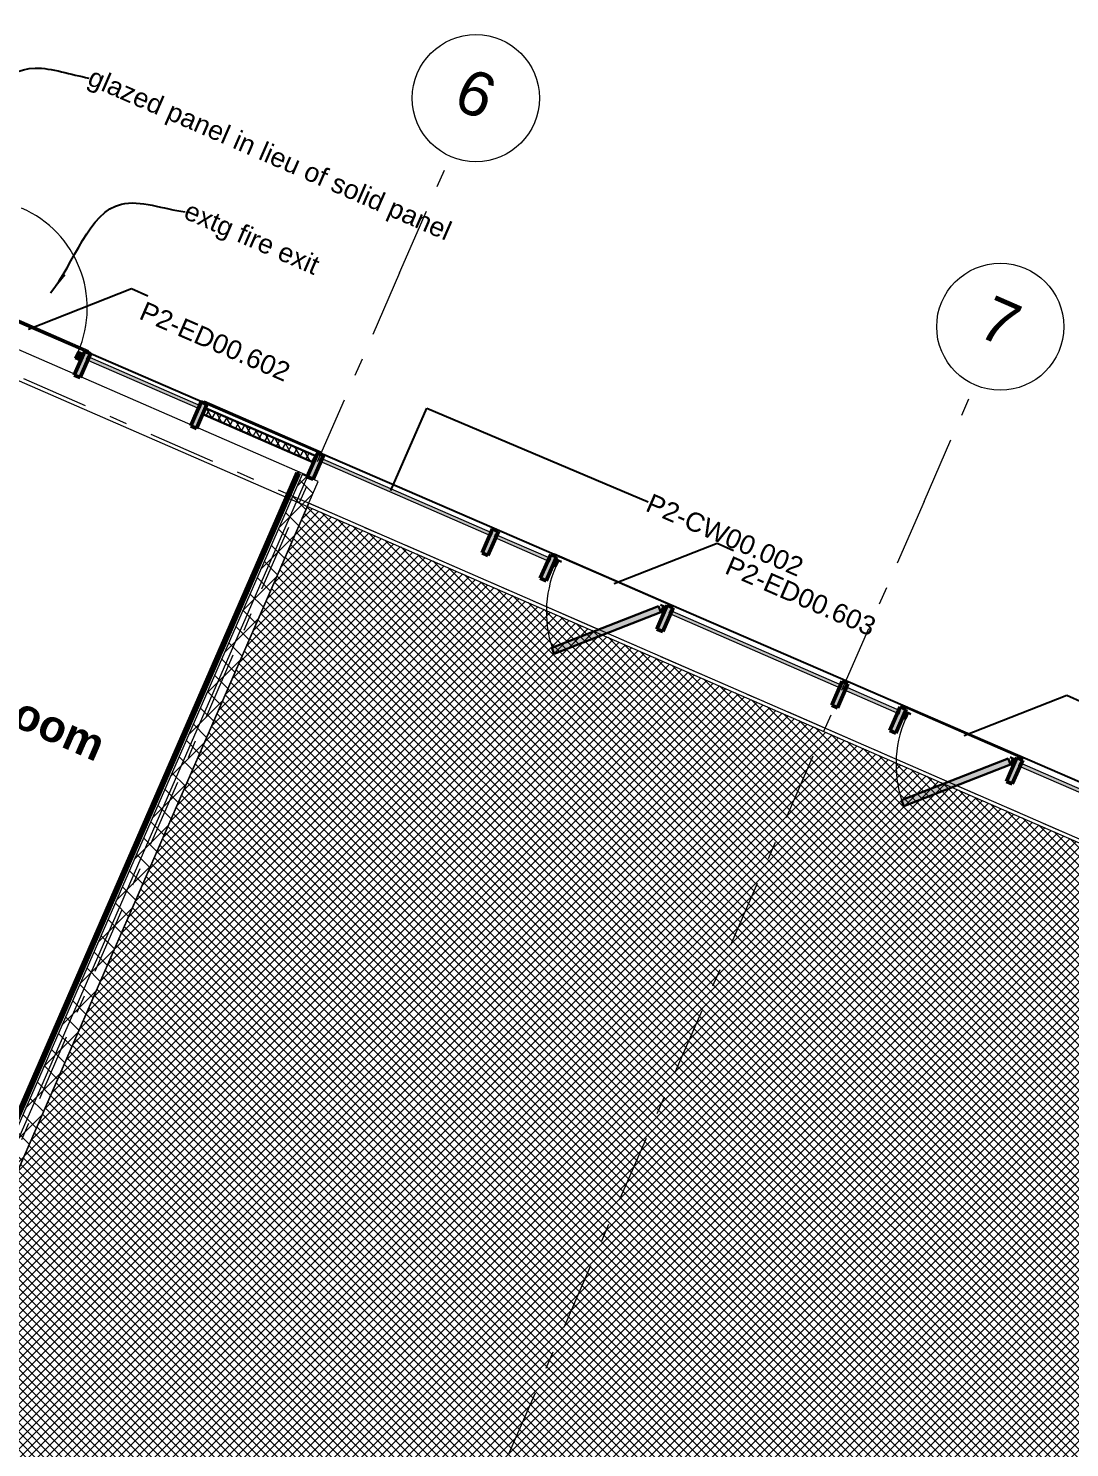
# Model space of a CAD drawing. Header units: millimetres. Extents: x -99530 to 1067232, y -97212 to 137997.
# Drawn here: x 1007882 to 1016073, y 3799 to 14967 of the extents above; entities that cross this region are included whole.
import ezdxf
from ezdxf.enums import TextEntityAlignment as Align

# ---------------------------------------------------------------- set-up
doc = ezdxf.new("R2010")
doc.units = ezdxf.units.MM
doc.header["$MEASUREMENT"] = 0
doc.linetypes.add('Double Dashed', pattern=[1093.611073, 529.166651, -211.666656, 141.111112, -211.666656])
for name, color, linetype in [('A-15-MG_Structural_Grid', 7, 'Continuous'), ('A-20-M_Floor_Slab', 7, 'Continuous'), ('A-25-M_Curtain_Wall', 7, 'Continuous'), ('A-25-M_Wall_Ext', 7, 'Continuous'), ('A-25-M_Wall_Int', 7, 'Continuous'), ('ArchiCAD Door Markers', 7, 'Continuous'), ('ArchiCAD Doors', 7, 'Continuous'), ('New_A-05-M_Gross_Int_Siemens', 7, 'Continuous'), ('New_A-25-M_Wall_Int', 7, 'Continuous')]:
    doc.layers.add(name, color=color, linetype=linetype)
for name, color, linetype, lineweight, true_color in [('A-15-MG_Structural_Grid_Pen_No__163', 7, 'Continuous', 0, 0x750077), ('A-25-M_Curtain_Wall_Pen_No__144', 7, 'Continuous', 0, 0xc8c8c8), ('A-25-M_Curtain_Wall_Pen_No__165', 7, 'Continuous', 0, 0x006060), ('A-25-M_Curtain_Wall_Pen_No__27', 7, 'Continuous', 50, 0x2a2a2a), ('A-25-M_Curtain_Wall_Pen_No__43', 7, 'Continuous', 30, 0x444444), ('A-25-M_Curtain_Wall_Pen_No__46', 7, 'Continuous', 35, 0x444444), ('A-25-M_Wall_Ext_Pen_No__64', 7, 'Continuous', 20, 0x606060), ('A-25-M_Wall_Int_Pen_No__102', 7, 'Continuous', 15, 0xcccccc), ('A-25-M_Wall_Int_Pen_No__107', 7, 'Continuous', 15, 0xa6a6a6), ('A-95-P_Text_1_50_GA_Pen_No__46', 7, 'Continuous', 35, 0x444444), ('ArchiCAD Doors_Pen_No__103', 7, 'Continuous', 15, 0xa6a6a6), ('ArchiCAD Doors_Pen_No__43', 7, 'Continuous', 30, 0x444444), ('ArchiCAD Doors_Pen_No__63', 7, 'Continuous', 20, 0x606060), ('New_A-05-M_Gross_Int_Siemens_Pen_No__74', 7, 'Continuous', 20, 0x606060), ('New_A-25-M_Wall_Int_Pen_No__27', 7, 'Continuous', 50, 0x2a2a2a)]:
    doc.layers.add(name, color=color, linetype=linetype, lineweight=lineweight, true_color=true_color)
for name, color, linetype, lineweight in [('A-20-M_Floor_Slab_Pen_No__89', 8, 'Continuous', 20), ('A-25-M_Curtain_Wall_Pen_No__1', 7, 'Continuous', 13), ('A-25-M_Curtain_Wall_Pen_No__85', 8, 'Continuous', 20), ('A-25-M_Wall_Int_Pen_No__1', 7, 'Continuous', 13), ('A-95-P_Text_1_50_GA_Pen_No__85', 8, 'Continuous', 20), ('ArchiCAD Door Markers_Pen_No__1', 7, 'Continuous', 13), ('ArchiCAD Door Markers_Pen_No__5', 7, 'Continuous', 25), ('ArchiCAD Doors_Pen_No__1', 7, 'Continuous', 13), ('ArchiCAD Doors_Pen_No__3', 7, 'Continuous', 18), ('G-10-P_Topo_Building_Pen_No__194', 7, 'Continuous', 25), ('New_A-25-M_Wall_Int_Pen_No__155', 5, 'Continuous', 35), ('New_A-95-P_Text_1_50_GA_Pen_No__1', 7, 'Continuous', 13), ('New_A-95-P_Text_1_50_GA_Pen_No__85', 8, 'Continuous', 20), ('New_ArchiCAD Zone Stamps_Pen_No__6', 7, 'Continuous', 35), ('New_ArchiCAD Zone Stamps_Pen_No__9', 7, 'Continuous', 13)]:
    doc.layers.add(name, color=color, linetype=linetype, lineweight=lineweight)
doc.styles.add('GENERATED_STYLE_1', font='')
doc.styles.add('GENERATED_STYLE_2', font='')
doc.styles.add('GENERATED_STYLE_3', font='')
doc.styles.add('GENERATED_STYLE_4', font='')
doc.styles.get('GENERATED_STYLE_1').set_extended_font_data('Arial', bold=True)
doc.styles.get('GENERATED_STYLE_2').set_extended_font_data('Swis721 BT', bold=True)
doc.styles.get('GENERATED_STYLE_3').set_extended_font_data('Arial')
doc.styles.get('GENERATED_STYLE_4').set_extended_font_data('Swis721 BT')
doc.dimstyles.new('GENERATED_STYLE__2', dxfattribs={"dimtxt": 0.18, "dimasz": 182.4, "dimexe": 0.18, "dimexo": 0.0625, "dimgap": 0.09, "dimtad": 0, "dimtih": 1, "dimtoh": 1, "dimdec": 4, "dimzin": 0, "dimdsep": 46, "dimcen": 0.09, "dimadec": 0, "dimazin": 0, "dimtfac": 1, "dimtdec": 4, "dimtmove": 0, "dimatfit": 3, "dimldrblk": 'ARROWHEAD_5', "dimfxl": 1, "dimtolj": 1, "dimtzin": 0, "dimarcsym": 0})
doc.dimstyles.new('GENERATED_STYLE__4', dxfattribs={"dimtxt": 0.18, "dimasz": 273.6, "dimexe": 0.18, "dimexo": 0.0625, "dimgap": 0.09, "dimtad": 0, "dimtih": 1, "dimtoh": 1, "dimdec": 4, "dimzin": 0, "dimdsep": 46, "dimcen": 0.09, "dimadec": 0, "dimazin": 0, "dimtfac": 1, "dimtdec": 4, "dimtmove": 0, "dimatfit": 3, "dimldrblk": 'ARROWHEAD_5', "dimfxl": 1, "dimtolj": 1, "dimtzin": 0, "dimarcsym": 0})
pattern_1 = [(45, (976938, 0), (-35.35534, 35.35534), []), (135, (976938, 0), (35.35534, 35.35534), [])]
pattern_2 = [(45, (976938, 0), (-91.9239, 91.9239), []), (135, (976938, 0), (91.9239, 91.9239), [])]

# ---------------------------------------------------------------- blocks, each defined once
blk = doc.blocks.new('Meeting Room_INB 0202_48_3', base_point=(1006932, 8916))
at = {"layer": 'New_A-05-M_Gross_Int_Siemens_Pen_No__74', "linetype": 'Continuous'}
for p, q in [((1006106, 13178), (1003213, 6542)), ((1010080, 11446), (1006106, 13178)), ((1007186, 4810), (1010080, 11446)), ((1003213, 6542), (1007186, 4810))]:
    blk.add_line(p, q, dxfattribs=at)
at = {"layer": 'New_ArchiCAD Zone Stamps_Pen_No__6'}
for tag, height, style, p in [('ROOM_NAME', 250, 'GENERATED_STYLE_1', (1006309, 10384)), ('zoneNameLine2', 250, 'GENERATED_STYLE_1', (1006120, 9952)), ('ROOM_NUMBER', 200, 'GENERATED_STYLE_3', (1005932, 9532)), ('measuredAreaCode', 200, 'GENERATED_STYLE_3', (1005775, 9171)), ('DUMMY_649', 200, 'GENERATED_STYLE_3', (1006082, 9037)), ('DUMMY_650', 200, 'GENERATED_STYLE_3', (1006571, 8824)), ('DUMMY_651', 133, 'GENERATED_STYLE_3', (1006851, 8717))]:
    blk.add_attdef(tag, text='', height=height, rotation=336.4404, dxfattribs=dict(at, style=style)).set_placement(p, align=Align.TOP_LEFT)
blk = doc.blocks.new('Workshop_INB 0206_68_3', base_point=(1018741, 2737))
at = {"layer": 'New_A-05-M_Gross_Int_Siemens_Pen_No__74', "linetype": 'Continuous'}
for p, q in [((1010088, 11230), (1005576, 883)), ((1031057, 2087), (1010088, 11230))]:
    blk.add_line(p, q, dxfattribs=at)
at = {"layer": 'New_ArchiCAD Zone Stamps_Pen_No__9'}
for tag, height, style, p in [('ROOM_NAME', 250, 'GENERATED_STYLE_1', (1018435, 4067)), ('zoneNameLine2', 250, 'GENERATED_STYLE_1', (1018247, 3635)), ('ROOM_NUMBER', 200, 'GENERATED_STYLE_3', (1018059, 3214)), ('measuredAreaCode', 200, 'GENERATED_STYLE_3', (1017902, 2854)), ('DUMMY_649', 200, 'GENERATED_STYLE_3', (1018209, 2720)), ('DUMMY_650', 200, 'GENERATED_STYLE_3', (1018838, 2446)), ('DUMMY_651', 133, 'GENERATED_STYLE_3', (1019117, 2339))]:
    blk.add_attdef(tag, text='', height=height, rotation=336.4404, dxfattribs=dict(at, style=style)).set_placement(p, align=Align.TOP_LEFT)
blk = doc.blocks.new('Slab_5_3', base_point=(977315, -362))
at = {"layer": 'A-20-M_Floor_Slab_Pen_No__89', "linetype": 'Continuous', "flags": 128}
blk.add_lwpolyline([(977315, -362), (984729, 6537), (984644, 6629), (987876, 9637), (992165, 7767), (996287, 17220), (1030611, 2253), (1030905, 2125), (1026693, -7534), (1026399, -7406), (1021328, -19037), (980552, -1256), (980363, -1691)], close=True, dxfattribs=at)
blk = doc.blocks.new('Curtain Wall_8_3', base_point=(976938, 0))
at = {"layer": 'A-25-M_Curtain_Wall', "linetype": 'Continuous', "lineweight": 0, "true_color": 0x000000}
h = blk.add_hatch(dxfattribs=at)
h.set_pattern_fill('Batt_Insulation_0003', color=178, style=0, pattern_type=2)
h.set_pattern_definition([(60, (976938, 0), (-43.30127, 25), []), (120, (976938, 0), (43.30127, 25), [])])
h.paths.add_polyline_path([(1010146, 11600), (1009275, 11979), (1009254, 11932), (1010125, 11552)])
at = {"layer": 'A-25-M_Curtain_Wall_Pen_No__144', "linetype": 'Continuous'}
for points in [[(1008325, 12427), (1008243, 12239), (1008289, 12219), (1008370, 12407)], [(1009241, 12027), (1009159, 11839), (1009205, 11819), (1009287, 12007)], [(1010158, 11627), (1010076, 11439), (1010122, 11419), (1010204, 11607)], [(1011533, 11028), (1011451, 10840), (1011497, 10820), (1011579, 11008)], [(1011991, 10828), (1011909, 10640), (1011955, 10620), (1012037, 10808)], [(1012908, 10428), (1012826, 10240), (1012872, 10220), (1012954, 10408)], [(1014283, 9829), (1014201, 9641), (1014247, 9621), (1014329, 9809)], [(1014741, 9629), (1014659, 9441), (1014705, 9421), (1014787, 9609)], [(1015658, 9229), (1015576, 9041), (1015622, 9022), (1015704, 9209)]]:
    blk.add_hatch(color=256, dxfattribs=at).paths.add_polyline_path(points)
at = {"layer": 'A-25-M_Curtain_Wall_Pen_No__165', "linetype": 'Continuous', "lineweight": 0, "true_color": 0x001818}
for points in [[(1008337, 12362), (1009232, 11972), (1009241, 11994), (1008347, 12384)], [(1010170, 11563), (1011523, 10973), (1011533, 10995), (1010180, 11585)], [(1011545, 10963), (1011982, 10773), (1011991, 10795), (1011555, 10985)], [(1012920, 10364), (1014273, 9774), (1014283, 9796), (1012930, 10386)], [(1014295, 9765), (1014732, 9574), (1014741, 9596), (1014305, 9787)], [(1015670, 9165), (1017023, 8575), (1017033, 8597), (1015680, 9187)]]:
    blk.add_hatch(color=168, dxfattribs=at).paths.add_polyline_path(points)
at = {"layer": 'ArchiCAD Doors_Pen_No__103', "linetype": 'Continuous'}
for points in [[(1008315, 12404), (1008273, 12422), (1008251, 12371), (1008293, 12353)], [(1012029, 10790), (1012009, 10744), (1012032, 10734), (1012052, 10780)], [(1012839, 10421), (1012001, 10092), (1012019, 10045), (1012857, 10374)], [(1012877, 10420), (1012857, 10374), (1012880, 10364), (1012900, 10410)], [(1014779, 9591), (1014759, 9545), (1014782, 9535), (1014802, 9581)], [(1015589, 9222), (1014751, 8893), (1014769, 8846), (1015607, 9175)], [(1015627, 9221), (1015607, 9175), (1015630, 9165), (1015650, 9211)]]:
    blk.add_hatch(color=256, dxfattribs=at).paths.add_polyline_path(points)
at = {"layer": 'A-25-M_Curtain_Wall_Pen_No__1', "linetype": 'Continuous'}
for p, q in [((1008347, 12384), (1008337, 12362)), ((1008337, 12362), (1009232, 11972)), ((1009241, 11994), (1008347, 12384)), ((1009232, 11972), (1009241, 11994)), ((1010180, 11585), (1010170, 11563)), ((1010170, 11563), (1011523, 10973)), ((1011533, 10995), (1010180, 11585)), ((1011523, 10973), (1011533, 10995)), ((1011555, 10985), (1011545, 10963)), ((1011545, 10963), (1011982, 10773)), ((1011991, 10795), (1011555, 10985)), ((1011982, 10773), (1011991, 10795)), ((1012930, 10386), (1012920, 10364)), ((1012920, 10364), (1014273, 9774)), ((1014283, 9796), (1012930, 10386)), ((1014273, 9774), (1014283, 9796)), ((1014305, 9787), (1014295, 9765)), ((1014295, 9765), (1014732, 9574)), ((1014741, 9596), (1014305, 9787)), ((1014732, 9574), (1014741, 9596)), ((1015680, 9187), (1015670, 9165)), ((1015670, 9165), (1017023, 8575)), ((1017033, 8597), (1015680, 9187))]:
    blk.add_line(p, q, dxfattribs=at)
at = {"layer": 'A-25-M_Curtain_Wall_Pen_No__27', "linetype": 'Continuous'}
for p, q in [((1008325, 12427), (1008243, 12239)), ((1008289, 12219), (1008370, 12407)), ((1008370, 12407), (1008325, 12427)), ((1008243, 12239), (1008289, 12219)), ((1009241, 12027), (1009159, 11839)), ((1009205, 11819), (1009287, 12007)), ((1009287, 12007), (1009241, 12027)), ((1009159, 11839), (1009205, 11819)), ((1010158, 11627), (1010076, 11439)), ((1010204, 11607), (1010158, 11627)), ((1010122, 11419), (1010204, 11607)), ((1010076, 11439), (1010122, 11419)), ((1011533, 11028), (1011451, 10840)), ((1011497, 10820), (1011579, 11008)), ((1011579, 11008), (1011533, 11028)), ((1011451, 10840), (1011497, 10820)), ((1011991, 10828), (1011909, 10640)), ((1011955, 10620), (1012037, 10808)), ((1012037, 10808), (1011991, 10828)), ((1011909, 10640), (1011955, 10620)), ((1012908, 10428), (1012826, 10240)), ((1012872, 10220), (1012954, 10408)), ((1012954, 10408), (1012908, 10428)), ((1012826, 10240), (1012872, 10220)), ((1014283, 9829), (1014201, 9641)), ((1014329, 9809), (1014283, 9829)), ((1014247, 9621), (1014329, 9809)), ((1014201, 9641), (1014247, 9621)), ((1014741, 9629), (1014659, 9441)), ((1014705, 9421), (1014787, 9609)), ((1014787, 9609), (1014741, 9629)), ((1014659, 9441), (1014705, 9421)), ((1015658, 9229), (1015576, 9041)), ((1015622, 9022), (1015704, 9209)), ((1015704, 9209), (1015658, 9229)), ((1015576, 9041), (1015622, 9022))]:
    blk.add_line(p, q, dxfattribs=at)
at = {"layer": 'A-25-M_Curtain_Wall_Pen_No__43', "linetype": 'Continuous'}
for p, q in [((1009275, 11979), (1010146, 11600)), ((1010125, 11552), (1009254, 11932))]:
    blk.add_line(p, q, dxfattribs=at)
at = {"layer": 'ArchiCAD Doors_Pen_No__3', "linetype": 'Continuous'}
blk.add_arc((1007485, 12765), 860, 336.4446, 66.4446, dxfattribs=at)
at = {"layer": 'ArchiCAD Doors_Pen_No__43', "linetype": 'Continuous'}
for p, q in [((1008273, 12422), (1008251, 12371)), ((1008315, 12404), (1008273, 12422)), ((1008293, 12353), (1008315, 12404)), ((1008251, 12371), (1008293, 12353)), ((1012009, 10744), (1012029, 10790)), ((1012032, 10734), (1012009, 10744)), ((1012029, 10790), (1012075, 10770)), ((1012052, 10780), (1012032, 10734)), ((1012075, 10770), (1012052, 10780)), ((1012839, 10421), (1012001, 10092)), ((1012857, 10374), (1012839, 10421)), ((1012877, 10420), (1012854, 10430)), ((1012854, 10430), (1012900, 10410)), ((1012857, 10374), (1012877, 10420)), ((1012900, 10410), (1012880, 10364)), ((1012019, 10045), (1012857, 10374)), ((1012880, 10364), (1012857, 10374)), ((1012001, 10092), (1012019, 10045)), ((1014759, 9545), (1014779, 9591)), ((1014782, 9535), (1014759, 9545)), ((1014779, 9591), (1014825, 9571)), ((1014802, 9581), (1014782, 9535)), ((1014825, 9571), (1014802, 9581)), ((1015589, 9222), (1014751, 8893)), ((1014769, 8846), (1015607, 9175)), ((1015607, 9175), (1015589, 9222)), ((1015627, 9221), (1015604, 9231)), ((1015604, 9231), (1015650, 9211)), ((1015607, 9175), (1015627, 9221)), ((1015630, 9165), (1015607, 9175)), ((1015650, 9211), (1015630, 9165)), ((1014751, 8893), (1014769, 8846))]:
    blk.add_line(p, q, dxfattribs=at)
at = {"layer": 'ArchiCAD Doors_Pen_No__63', "linetype": 'Continuous'}
for centre in [(1012857, 10374), (1015607, 9175)]:
    blk.add_arc(centre, 900, 156.4446, 201.4446, dxfattribs=at)
blk = doc.blocks.new('Double Door Asymmetric 19_9')
at = {"layer": 'ArchiCAD Doors_Pen_No__1', "linetype": 'Continuous'}
for p, q in [((-680, 0), (-692, 0)), ((-680, 0), (-680, -140)), ((680, 0), (680, -140)), ((680, 0), (692, 0)), ((-680, -140), (-692, -140)), ((680, -140), (692, -140))]:
    blk.add_line(p, q, dxfattribs=at)
at = {"layer": 'ArchiCAD Doors_Pen_No__43', "linetype": 'Continuous'}
for p, q in [((-614, 0), (-680, 0)), ((-680, 0), (-680, -140)), ((-614, -140), (-614, 0)), ((680, 0), (614, 0)), ((614, 0), (614, -140)), ((680, -140), (680, 0)), ((-680, -140), (-614, -140)), ((614, -140), (680, -140))]:
    blk.add_line(p, q, dxfattribs=at)
at = {"layer": 'ArchiCAD Doors_Pen_No__63', "linetype": 'Continuous'}
for p, q in [((614, 0), (614, 846)), ((-614, 0), (-614, 382))]:
    blk.add_line(p, q, dxfattribs=at)
for centre, radius, start, end in [((614, 0), 846, 90, 180), ((-614, 0), 382, 0, 90)]:
    blk.add_arc(centre, radius, start, end, dxfattribs=at)
blk = doc.blocks.new('Door Stamp 17_9')
at = {"layer": 'ArchiCAD Door Markers_Pen_No__5', "linetype": 'Continuous'}
for p, q in [((530, -200), (-530, -200)), ((-530, -200), (-530, -412)), ((530, -412), (530, -200)), ((-530, -412), (530, -412)), ((-530, -412), (530, -412))]:
    blk.add_line(p, q, dxfattribs=at)
at = {"layer": 'ArchiCAD Door Markers_Pen_No__1', "style": 'GENERATED_STYLE_2'}
blk.add_attdef('AC_WIDO_ID', text='', height=150, dxfattribs=at).set_placement((-471, -367), align=Align.BOTTOM_LEFT)
blk = doc.blocks.new('Wall_126_3', base_point=(1005448, 938))
at = {"layer": 'A-25-M_Wall_Int_Pen_No__107', "linetype": 'Continuous'}
h = blk.add_hatch(dxfattribs=at)
h.set_pattern_fill('Concrete_Block_0003', color=256, style=0, pattern_type=2)
h.set_pattern_definition(pattern_2)
h.paths.add_polyline_path([(1010035, 11457), (1006665, 3730), (1006793, 3674), (1010163, 11401)])
h = blk.add_hatch(dxfattribs=at)
h.set_pattern_fill('Concrete_Block_0003', color=256, style=0, pattern_type=2)
h.set_pattern_definition(pattern_2)
h.paths.add_polyline_path([(1005448, 938), (1005576, 883), (1006250, 2427), (1006121, 2483)])
at = {"layer": 'A-25-M_Wall_Int_Pen_No__1', "linetype": 'Continuous'}
for p, q in [((1006665, 3730), (1006670, 3741)), ((1006793, 3674), (1006665, 3730)), ((1006793, 3674), (1006798, 3685)), ((1006121, 2483), (1006117, 2472)), ((1006250, 2427), (1006121, 2483)), ((1006250, 2427), (1006245, 2416))]:
    blk.add_line(p, q, dxfattribs=at)
at = {"layer": 'A-25-M_Wall_Int_Pen_No__1', "linetype": 'Continuous', "flags": 128}
for points in [[(1006793, 3674), (1010163, 11401)], [(1010035, 11457), (1007125, 4785)], [(1010163, 11401), (1010035, 11457)], [(1007069, 4656), (1006665, 3730)], [(1006121, 2483), (1005448, 938)], [(1005576, 883), (1006250, 2427)]]:
    blk.add_lwpolyline(points, dxfattribs=at)
at = {"layer": 'ArchiCAD Door Markers'}
ref = blk.add_blockref('Door Stamp 17_9', (1006393, 3106), dxfattribs=dict(at, rotation=66.44041492154177))
ref.add_attrib('AC_WIDO_ID', 'XD00.013', dxfattribs={"layer": 'ArchiCAD Door Markers_Pen_No__1', "color": 7, "height": 150, "rotation": 66.4404, "style": 'GENERATED_STYLE_2'}).set_placement((1006582, 2555), align=Align.BOTTOM_LEFT)
at = {"layer": 'ArchiCAD Doors', "color": 251, "linetype": 'Continuous', "lineweight": 20, "true_color": 0x606060, "zscale": 1000, "rotation": 246.4404115839914}
blk.add_blockref('Double Door Asymmetric 19_9', (1006522, 3050), dxfattribs=at)
blk = doc.blocks.new('Wall_253_3', base_point=(1010012, 11467))
at = {"layer": 'New_A-25-M_Wall_Int_Pen_No__155', "linetype": 'Continuous'}
h = blk.add_hatch(dxfattribs=at)
h.set_pattern_fill('Grid_5x5_Diagonal_0003', color=256, style=0, pattern_type=2)
h.set_pattern_definition(pattern_1)
h.paths.add_polyline_path([(1009998, 11473), (1007104, 4837), (1007112, 4818), (1010012, 11467)])
at = {"layer": 'New_A-25-M_Wall_Int_Pen_No__27', "linetype": 'Continuous', "flags": 128}
for points in [[(1009998, 11473), (1007104, 4837)], [(1007112, 4818), (1010012, 11467)], [(1010012, 11467), (1009998, 11473)]]:
    blk.add_lwpolyline(points, dxfattribs=at)
blk = doc.blocks.new('Solar Shade Straight 19_3')
at = {"layer": 'A-25-M_Wall_Ext_Pen_No__64', "linetype": 'Continuous'}
for p, q in [((1005, -3.5), (0, -3.5)), ((0, -3.5), (0, -10.5)), ((0, -10.5), (1005, -10.5)), ((1005, -10.5), (1005, -3.5))]:
    blk.add_line(p, q, dxfattribs=at)
blk = doc.blocks.new('Standard grid marker')
at = {"layer": 'A-15-MG_Structural_Grid_Pen_No__163', "linetype": 'Double Dashed'}
for q in [(0, 0), (29726, 0)]:
    blk.add_line((1000, 0), q, dxfattribs=at)
at = {"layer": 'A-15-MG_Structural_Grid_Pen_No__163', "linetype": 'Continuous'}
blk.add_circle((-500, 0), 500, dxfattribs=at)
at = {"layer": 'A-15-MG_Structural_Grid_Pen_No__163', "linetype": 'Double Dashed'}
blk.add_point((1000, 0), dxfattribs=at)
blk.add_point((1000, 0), dxfattribs=at)
at = {"layer": 'A-15-MG_Structural_Grid_Pen_No__163', "style": 'GENERATED_STYLE_4'}
for tag, p in [('AC_MarkerText_1_0', (-500, 41)), ('AC_MarkerText_1_1', (31226, 41))]:
    blk.add_attdef(tag, text='', height=350, rotation=90, dxfattribs=at).set_placement(p, align=Align.MIDDLE_CENTER)
blk = doc.blocks.new('Standard grid marker_2')
at = {"layer": 'A-15-MG_Structural_Grid_Pen_No__163', "linetype": 'Double Dashed'}
blk.add_line((1909, 0), (86140, 0), dxfattribs=at)
at = {"layer": 'A-15-MG_Structural_Grid_Pen_No__163', "style": 'GENERATED_STYLE_4'}
for tag, p in [('AC_MarkerText_1_0', (-500, 952)), ('AC_MarkerText_1_1', (88549, 952))]:
    blk.add_attdef(tag, text='', height=350, rotation=360, dxfattribs=at).set_placement(p, align=Align.MIDDLE_CENTER)
blk = doc.blocks.new('ARROWHEAD_5')
at = {"color": 0, "linetype": 'Continuous', "lineweight": 0}
blk.add_line((0, 0), (-1, 0), dxfattribs=at)
blk.add_solid([(-1, 0.2679), (0, 0), (-1, -0.2679), (-1, 0.2679)], dxfattribs=at)

msp = doc.modelspace()

# ---------------------------------------------------------------- hatches: boundary and pattern name
at = {"layer": 'A-25-M_Wall_Int_Pen_No__102', "linetype": 'Continuous'}
h = msp.add_hatch(dxfattribs=at)
h.set_pattern_fill('Grid_5x5_Diagonal_0003', color=256, style=0, pattern_type=2)
h.set_pattern_definition(pattern_1)
h.paths.add_polyline_path([(1021706.3, -19356.4), (1026468.7, -8434.9), (1005500.4, 708.3), (1010078, 11206.2), (1051211.5, -6730.2), (1041871.5, -28149.5)])

# ---------------------------------------------------------------- linework, layer by layer
at = {"layer": 'G-10-P_Topo_Building_Pen_No__194', "linetype": 'Continuous'}
msp.add_line((1031236.8, 2500), (996055.5, 17741.7), dxfattribs=at)

# ---------------------------------------------------------------- block references
at = {"layer": 'A-15-MG_Structural_Grid', "color": 8, "linetype": 'Continuous', "lineweight": 15, "zscale": 1000, "rotation": 336.440411583993}
msp.add_blockref('Standard grid marker_2', (985041.9, 22153.2), dxfattribs=at)
at = {"layer": 'A-15-MG_Structural_Grid', "color": 8, "linetype": 'Continuous', "lineweight": 15}
ref = msp.add_blockref('Standard grid marker', (1011202.4, 13959.8), dxfattribs=dict(at, zscale=1000, rotation=246.440411583993))
ref.add_attrib('AC_MarkerText_1', '6', dxfattribs={"layer": 'A-15-MG_Structural_Grid_Pen_No__163', "color": 216, "true_color": 0x750077, "height": 350, "rotation": 336.44041, "style": 'GENERATED_STYLE_4'}).set_placement((1011402.2, 14454.9), align=Align.MIDDLE_CENTER)
ref = msp.add_blockref('Standard grid marker', (1015327.3, 12161.2), dxfattribs=dict(at, zscale=1000, rotation=246.440411583993))
ref.add_attrib('AC_MarkerText_1', '7', dxfattribs={"layer": 'A-15-MG_Structural_Grid_Pen_No__163', "color": 216, "true_color": 0x750077, "height": 350, "rotation": 336.44041, "style": 'GENERATED_STYLE_4'}).set_placement((1015527.1, 12660.7), align=Align.MIDDLE_CENTER)
at = {"layer": 'A-20-M_Floor_Slab', "color": 8, "linetype": 'Continuous', "lineweight": 20}
msp.add_blockref('Slab_5_3', (977314.7, -362.2), dxfattribs=at)
at = {"layer": 'A-25-M_Curtain_Wall', "linetype": 'Continuous', "lineweight": 0}
msp.add_blockref('Curtain Wall_8_3', (976938, 0), dxfattribs=at)
at = {"layer": 'A-25-M_Wall_Ext', "color": 251, "linetype": 'Continuous', "lineweight": 20, "true_color": 0x606060, "zscale": 1000}
for p, rotation in [((1008354.4, 12419.6), 156.4404115839912), ((1010183.3, 11622.9), 156.4404115839872), ((1012937.9, 10421.8), 156.4404115839872), ((1015687.8, 9222.7), 156.4404115839872)]:
    msp.add_blockref('Solar Shade Straight 19_3', p, dxfattribs=dict(at, rotation=rotation))
at = {"layer": 'A-25-M_Wall_Int', "color": 250, "lineweight": 50, "true_color": 0x2a2a2a}
msp.add_blockref('Wall_126_3', (1005448, 938.5), dxfattribs=at)
at = {"layer": 'New_A-05-M_Gross_Int_Siemens', "linetype": 'Continuous'}
ref = msp.add_blockref('Meeting Room_INB 0202_48_3', (1006931.7, 8916.2), dxfattribs=at)
ref.add_attrib('ROOM_NAME', 'Meeting Room', dxfattribs={"layer": 'New_ArchiCAD Zone Stamps_Pen_No__6', "color": 7, "height": 250, "rotation": 336.44041, "style": 'GENERATED_STYLE_1'}).set_placement((1006308.5, 10384.4), align=Align.TOP_LEFT)
ref.add_attrib('ROOM_NUMBER', 'INB 0202', dxfattribs={"layer": 'New_ArchiCAD Zone Stamps_Pen_No__6', "color": 7, "height": 200, "rotation": 336.44041, "style": 'GENERATED_STYLE_3'}).set_placement((1005931.7, 9531.6), align=Align.TOP_LEFT)
ref.add_attrib('zoneNameLine2', 'ID. 410', dxfattribs={"layer": 'New_ArchiCAD Zone Stamps_Pen_No__6', "color": 7, "height": 250, "rotation": 336.44041, "style": 'GENERATED_STYLE_1'}).set_placement((1006120.1, 9952.3), align=Align.TOP_LEFT)
ref.add_attrib('measuredAreaCode', 'A: ', dxfattribs={"layer": 'New_ArchiCAD Zone Stamps_Pen_No__6', "color": 7, "height": 200, "rotation": 336.44041, "style": 'GENERATED_STYLE_3'}).set_placement((1005774.6, 9171.5), align=Align.TOP_LEFT)
ref.add_attrib('DUMMY_649', '31.4', dxfattribs={"layer": 'New_ArchiCAD Zone Stamps_Pen_No__6', "color": 7, "height": 200, "rotation": 336.44041, "style": 'GENERATED_STYLE_3'}).set_placement((1006082, 9037.4), align=Align.TOP_LEFT)
ref.add_attrib('DUMMY_650', ' m', dxfattribs={"layer": 'New_ArchiCAD Zone Stamps_Pen_No__6', "color": 7, "height": 200, "rotation": 336.44041, "style": 'GENERATED_STYLE_3'}).set_placement((1006571.4, 8824), align=Align.TOP_LEFT)
ref.add_attrib('DUMMY_651', '2', dxfattribs={"layer": 'New_ArchiCAD Zone Stamps_Pen_No__6', "color": 7, "height": 133.3, "rotation": 336.44041, "style": 'GENERATED_STYLE_3'}).set_placement((1006850.7, 8717.5), align=Align.TOP_LEFT)
msp.add_blockref('Workshop_INB 0206_68_3', (1018741.5, 2737), dxfattribs=at)
at = {"layer": 'New_A-25-M_Wall_Int', "color": 250, "lineweight": 50, "true_color": 0x2a2a2a}
msp.add_blockref('Wall_253_3', (1010011.8, 11467.3), dxfattribs=at)

# ---------------------------------------------------------------- texts
at = {"layer": 'A-25-M_Curtain_Wall_Pen_No__46', "linetype": 'Continuous', "insert": (1012757.4, 11242), "char_height": 150, "attachment_point": 4, "rotation": 336.49416, "style": 'GENERATED_STYLE_4'}
msp.add_mtext('\\A1;{\\fSwis721 BT|b0|i0|c0|p34;P2-CW00.002}', dxfattribs=at)
at = {"layer": 'A-95-P_Text_1_50_GA_Pen_No__46', "linetype": 'Continuous', "char_height": 150, "attachment_point": 4, "rotation": 336.49416, "line_spacing_factor": 0.947048, "style": 'GENERATED_STYLE_4'}
for s, insert in [('\\A1;{\\fSwis721 BT|b0|i0|c0|p34;\\P\\fSwis721 BT|b0|i0|c0|p34;P2-ED00.602}', (1008820.7, 12861.9)), ('\\A1;{\\fSwis721 BT|b0|i0|c0|p34;\\P\\fSwis721 BT|b0|i0|c0|p34;P2-ED00.603}', (1013428.1, 10859))]:
    msp.add_mtext(s, dxfattribs=dict(at, insert=insert))
at = {"layer": 'New_A-95-P_Text_1_50_GA_Pen_No__1', "linetype": 'Continuous', "char_height": 150, "attachment_point": 4, "rotation": 336.44041, "style": 'GENERATED_STYLE_4'}
for s, insert in [('\\A1;{\\fSwis721 BT|b0|i0|c0|p34;\\C5;glazed panel in lieu of solid panel}', (1008358.3, 14576.6)), ('\\A1;{\\fSwis721 BT|b0|i0|c0|p34;\\C5;extg fire exit}', (1009114.3, 13524.6))]:
    msp.add_mtext(s, dxfattribs=dict(at, insert=insert))

# ---------------------------------------------------------------- leaders
at = {"layer": 'A-25-M_Curtain_Wall_Pen_No__85', "linetype": 'Continuous', "annotation_type": 0, "has_hookline": 1, "hookline_direction": 0, "text_width": 1535.7, "horizontal_direction": (0.917019, -0.398843, 0)}
msp.add_leader([(1010734.2, 11330.5), (1011016.8, 11978.7), (1012757.3, 11242)], dimstyle='GENERATED_STYLE__4', dxfattribs=at)
at = {"layer": 'A-95-P_Text_1_50_GA_Pen_No__85', "linetype": 'Continuous', "annotation_type": 0, "has_hookline": 1, "hookline_direction": 0, "horizontal_direction": (0.917019, -0.398843, 0)}
for points, text_width in [([(1007883.6, 12600.8), (1008693.1, 12919.6), (1008820.6, 12861.9)], 1500), ([(1012491, 10597.9), (1013300.5, 10916.7), (1013428, 10859)], 1500), ([(1015242.1, 9401.4), (1016051.6, 9720.1), (1016179.1, 9662.5)], 1507.1)]:
    msp.add_leader(points, dimstyle='GENERATED_STYLE__4', dxfattribs=dict(at, text_width=text_width))
at = {"layer": 'New_A-95-P_Text_1_50_GA_Pen_No__85', "linetype": 'Continuous', "path_type": 1, "annotation_type": 0, "has_hookline": 1, "hookline_direction": 0, "horizontal_direction": (0.916645, -0.399703, 0)}
for points, text_width in [([(1006989.9, 13196.3), (1007936.1, 14654.2), (1008358.2, 14576.6)], 4050), ([(1008057.1, 12884.9), (1008613.8, 13584.5), (1009114.2, 13524.6)], 1492.9)]:
    msp.add_leader(points, dimstyle='GENERATED_STYLE__2', dxfattribs=dict(at, text_width=text_width))

doc.saveas('drawing.dxf')
